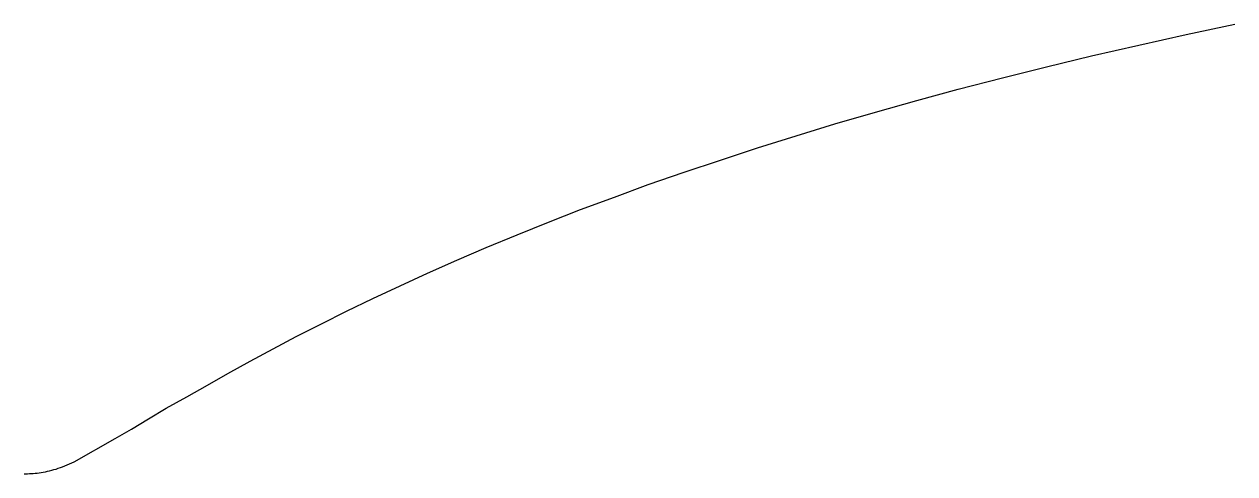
# Model space of a CAD drawing. Header units: metres. Extents: x 0 to 4361, y 261 to 1881.
import ezdxf

# ---------------------------------------------------------------- set-up
doc = ezdxf.new("R2010")
doc.units = ezdxf.units.M

msp = doc.modelspace()

# ---------------------------------------------------------------- linework, layer by layer
at = {"layer": 'NOZZLE_CONTOUR'}
msp.add_lwpolyline([(0, 261), (6, 261.1), (12.3, 261.2), (18.8, 261.5), (25.6, 261.9), (32.5, 262.4), (39.5, 263), (46.6, 263.8), (53.9, 264.8), (61.2, 265.9), (68.6, 267.1), (76.1, 268.5), (83.7, 270.1), (91.3, 271.9), (99, 273.8), (106.8, 275.9), (114.6, 278.2), (122.5, 280.7), (130.5, 283.4), (138.5, 286.4), (146.5, 289.5), (154.6, 292.9), (162.8, 296.5), (171.1, 300.4), (179.4, 304.6), (328.2, 388.3), (386.3, 422.1), (447.2, 458.6), (511, 497.2), (585.3, 538.1), (659.9, 580), (734.1, 622.8), (813.7, 666.6), (897.1, 711.1), (980, 755.9), (1071, 801.3), (1161.5, 846.8), (1256.4, 892.6), (1354.3, 938.5), (1453.3, 984.3), (1558.8, 1030.2), (1663.9, 1076.1), (1775.4, 1121.7), (1888.5, 1167.3), (2004.6, 1212.7), (2126.4, 1257.7), (2248.2, 1302.7), (2378.2, 1347.1), (2508.5, 1391.3), (2642.2, 1435.1), (2781.7, 1478.3), (2920.5, 1521.3), (3067.4, 1563.5), (3216.1, 1605.3), (3365.3, 1646.9), (3524.7, 1687.2), (3683.5, 1727.4), (3845.7, 1766.9), (4016.1, 1805.3), (4185.8, 1843.5), (4361.3, 1880.7)], dxfattribs=at)

doc.saveas('drawing.dxf')
